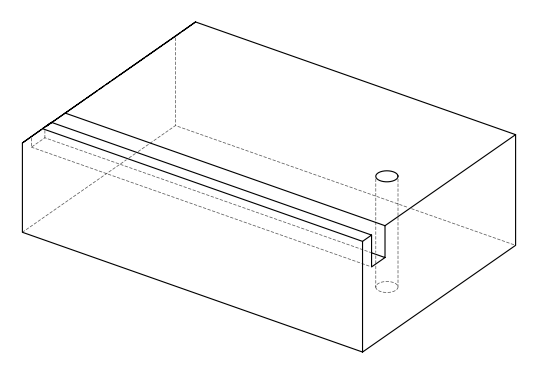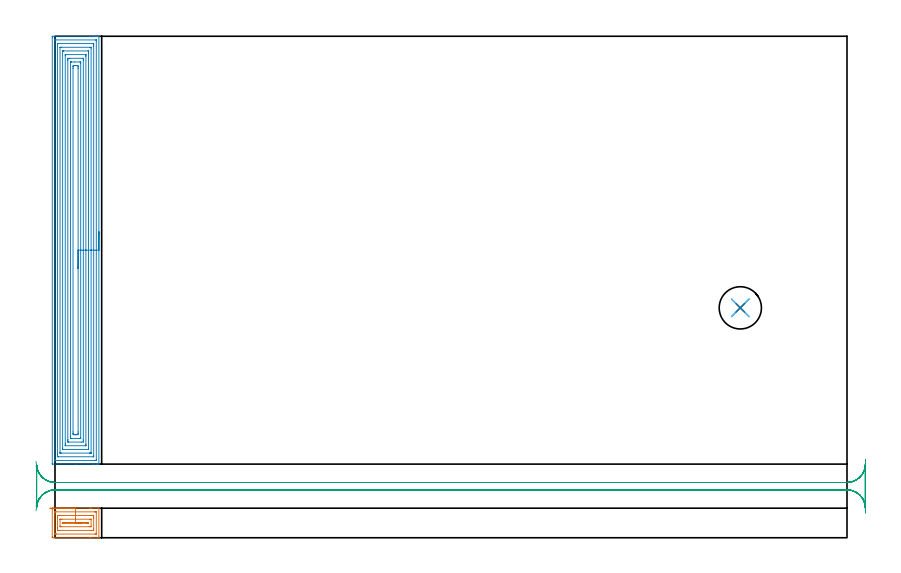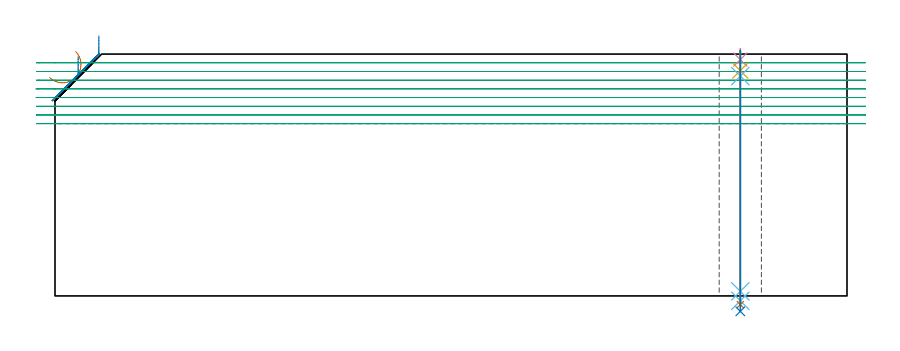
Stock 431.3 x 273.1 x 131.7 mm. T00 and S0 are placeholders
(PLAN: 8 operations, 6 tool changes, 36 min)
(1 AREA_MILL | FG_CHAMFER_SURFACE | UGT0205_001 | 1.6 min | 7880 mm3)
(2 AREA_MILL_1 | FG_CHAMFER_SURFACE_1 | UGT0205_001 | 17.24 min | 77848 mm3)
(3 MILL_RECTANGULAR_SLOT | SLOT_RECTANGULAR | UGT0201_094 | Follow Part, ap 5, ae 75% | 15.34 min | 386933 mm3)
(4 SPOT_DRILL | STEP1HOLE | NXT0321_9005460120000 | 0.05 min | 181 mm3)
(5 DRILL_BLIND_HOLE_INTO_CENTER | STEP1HOLE | NXT0301_125 | 0.05 min | 174 mm3)
(6 GUN_DRILL_THROUGH_HOLE | STEP1HOLE | UGT0307_001 | 0.59 min | 2374 mm3)
(7 SPADE_DRILL_TO_ENLARGE_THROUGH_HOLE | STEP1HOLE | UGT0306_005 | 0.56 min | 18963 mm3)
(8 DRILL_TO_ENLARGE_THROUGH_HOLE | STEP1HOLE | UGT0301_055 | 0.57 min | 32961 mm3)
(TOOL UGT0205_001 | Chamfer Mill 20 x 3 x 45 deg. | D20 FL50 Z2)
(TOOL UGT0201_094 | End mill 20 mm | D20 FL38 Z4)
(TOOL NXT0321_9005460120000 | NC Spot Drill, 142deg, 12mm, Carbide, Uncoated | D12 PA142 FL30 Z2)
(TOOL NXT0301_125 | Carbide Drill 6mm [861.1-0600-018A1-GP GC34] | D6 PA150 FL18.7 Z2)
(TOOL UGT0307_001 | Gun Drill 5 mm | D5 PA130 FL24 Z1)
(TOOL UGT0306_005 | Spade Drill 14.5mm | D14.5 PA132 FL10 Z2)
(TOOL UGT0301_055 | Twist Drill 23 mm | D23 PA118 FL155 Z2)
(OP 1 AREA_MILL)
G17 G21 G94 G90
T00 M6
G54
G17 G0 G90 X-2.942 Y16.1 S1061 M3
G43 Z141.7 H0
Z118.996
G94 G1 X-2.299 Z118.407 F250.
X-1.607 Z117.876
X-0.871 Z117.407
X-0.097 Z117.004
X0.709 Z116.67
X1.541 Z116.408
X2.392 Z116.219
X3.257 Z116.105
X4.129 Z116.067
X5.001 Z116.105
X5.865 Z116.219
X6.717 Z116.408
X7.549 Z116.67
X8.355 Z117.004
X9.129 Z117.407
X9.865 Z117.876
X10.557 Z118.407
X11.2 Z118.996
X18.8 Z126.594
X19.544 Z127.343
X19.668 Z127.466
X23.689 Z131.488
X23.872 Y16.094 Z131.666
X23.896 Y16.09 Z131.69
X23.9 Y16.026 Z131.7
Y0.074
X23.896 Y0.01 Z131.69
X23.872 Y0.006 Z131.666
X23.689 Y0. Z131.487
X19.544 Z127.342
X18.8 Z126.594
X-1.101 Z106.695
X-1.244 Y0.002 Z106.552
X-1.491 Y0.01 Z106.305
X-1.499 Y0.254 Z106.299
X-1.5 Y0.518 Z106.3
Y15.582
X-1.496 Y15.849 Z106.302
X-1.491 Y16.09 Z106.305
X-1.243 Y16.1 Z106.553
X11.2 Z118.996
X11.199 Y15.582 Z118.999
X11.2 Y14.1 Z119.
X21.483 Z129.283
X22.086 Y14.098 Z129.886
X22.377 Y14.093 Z130.177
X22.468 Y14.09 Z130.268
X22.479 Y13.917 Z130.279
X22.483 Y13.81 Z130.283
X22.485 Y13.703 Z130.285
Y2.29
Y2.183
X22.481 Y2.074 Z130.281
X22.479 Y2.012 Z130.279
X22.449 Y2.008 Z130.249
X22.377 Y2.005 Z130.177
X21.775 Y2. Z129.575
X0.917 Z108.717
X0.314 Y2.002 Z108.114
X0.023 Y2.007 Z107.823
X-0.068 Y2.01 Z107.732
X-0.079 Y2.183 Z107.721
X-0.083 Y2.29 Z107.717
X-0.085 Y2.397 Z107.715
X-0.086 Y12.924 Z107.714
X-0.085 Y13.81 Z107.715
Y13.917
X-0.081 Y14.026 Z107.719
X-0.079 Y14.089 Z107.721
X-0.049 Y14.092 Z107.751
X0.023 Y14.095 Z107.823
X0.625 Y14.1 Z108.425
X11.2 Z119.
Y12.1
X19.694 Z127.494
X20.528 Y12.097 Z128.328
X20.589 Y12.092 Z128.389
X21.064 Y12.038 Z128.864
X21.069 Y11.562 Z128.869
X21.071 Y11.152 Z128.871
Y10.673
Y4.948
X21.068 Y4.473 Z128.868
X21.064 Y4.062 Z128.864
X20.646 Y4.005 Z128.446
X20.589 Y4.003 Z128.389
X19.757 Y4. Z127.557
X2.706 Z110.506
X1.872 Y4.003 Z109.672
X1.812 Y4.008 Z109.612
X1.336 Y4.062 Z109.136
X1.331 Y4.538 Z109.131
X1.329 Y4.948 Z109.129
Y5.427
Y11.152
X1.332 Y11.627 Z109.132
X1.336 Y12.038 Z109.136
X1.754 Y12.095 Z109.554
X1.812 Y12.097 Z109.612
X2.643 Y12.1 Z110.443
X11.2 Z119.
Y10.1
X18.968 Z126.768
X19.57 Y10.093 Z127.37
X19.64 Y10.09 Z127.44
X19.651 Y10.084 Z127.451
X19.653 Y10.065 Z127.453
X19.655 Y10.016 Z127.455
X19.657 Y9.816 Z127.457
Y6.296
X19.655 Y6.084 Z127.455
X19.653 Y6.032 Z127.453
X19.651 Y6.013 Z127.451
X19.63 Y6.01 Z127.43
X19.524 Y6.003 Z127.324
X18.8 Y6. Z126.6
X18.633 Z126.433
X3.433 Z111.233
X2.83 Y6.007 Z110.63
X2.76 Y6.01 Z110.56
X2.749 Y6.016 Z110.549
X2.747 Y6.035 Z110.547
X2.745 Y6.084 Z110.545
X2.743 Y6.284 Z110.543
Y9.804
X2.745 Y10.016 Z110.545
X2.747 Y10.068 Z110.547
X2.749 Y10.087 Z110.549
X2.77 Y10.09 Z110.57
X2.876 Y10.097 Z110.676
X3.6 Y10.1 Z111.4
X3.767 Z111.567
X11.2 Z119.
Y8.1
X17.409 Z125.209
X17.509 Y8.098 Z125.309
X17.906 Y8.09 Z125.706
X18.236 Y8.041 Z126.036
Y8.019
X18.224 Y8.01 Z126.024
X18.158 Y8.005 Z125.958
X18.057 Y8.001 Z125.857
X18.007 Y8. Z125.807
X4.991 Y8.001 Z112.791
X4.595 Y8.006 Z112.395
X4.494 Y8.01 Z112.294
X4.164 Y8.059 Z111.964
Y8.081
X4.177 Y8.09 Z111.977
X4.242 Y8.095 Z112.042
X4.343 Y8.099 Z112.143
X4.393 Y8.1 Z112.193
X11.2 Z119.
X11.789 Z119.643
X12.32 Z120.335
X12.789 Z121.071
X13.192 Z121.845
X13.526 Z122.651
X13.788 Z123.483
X13.977 Z124.335
X14.091 Z125.2
X14.129 Z126.071
X14.091 Z126.943
X13.977 Z127.808
X13.788 Z128.659
X13.526 Z129.491
X13.192 Z130.297
X12.789 Z131.071
X12.32 Z131.807
X11.789 Z132.499
X11.2 Z133.142
G0 Z141.7
M5
M2
(OP 2 AREA_MILL_1)
G17 G21 G94 G90
T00 M6
G54
G17 G0 G90 X23.9 Y166.6 S1061 M3
G43 Z141.7 H0
G94 G1 Y166.562 Z140.828 F250.
Y166.448 Z139.963
Y166.259 Z139.112
Y165.997 Z138.28
Y165.663 Z137.474
Y165.26 Z136.7
Y164.791 Z135.964
Y164.26 Z135.272
Y163.671 Z134.629
Y163.028 Z134.039
Y162.336 Z133.508
Y161.6 Z133.04
Y160.826 Z132.637
Y160.02 Z132.303
Y159.188 Z132.041
Y158.336 Z131.852
Y157.472 Z131.738
Y156.6 Z131.7
Y40.248
X23.897 Y40.11 Z131.688
X23.842 Y40.106 Z131.634
X23.483 Y40.1 Z131.283
X22.969 Z130.768
X22.377 Z130.172
X21.187 Z128.984
X20.589 Z128.382
X11.367 Z119.164
X-1.171 Y40.101 Z106.626
X-1.492 Y40.11 Z106.306
X-1.499 Y40.428 Z106.299
Y40.456
X-1.5 Y272.507 Z106.3
X-1.497 Y272.774 Z106.302
X-1.491 Y273.09 Z106.306
X-1.17 Y273.1 Z106.627
X19.099 Z126.895
X20.589 Z128.382
X21.187 Z128.984
X21.483 Z129.279
X22.081 Z129.877
X22.377 Z130.172
X22.969 Z130.768
X23.484 Z131.283
X23.842 Y273.093 Z131.634
X23.905 Y273.09 Z131.695
X23.9 Y272.956 Z131.7
Y156.6
X22.486 Z130.286
X22.485 Y42.477 Z130.285
X22.484 Y42.37 Z130.284
X22.479 Y42.26 Z130.279
X22.465 Y42.11 Z130.265
X22.377 Y42.107 Z130.177
X21.859 Y42.101 Z129.659
X0.023 Z107.823
X-0.031 Y42.102 Z107.769
X-0.063 Y42.106 Z107.737
X-0.076 Y42.109 Z107.724
X-0.079 Y42.151 Z107.721
X-0.084 Y42.368 Z107.716
X-0.086 Y42.477 Z107.714
Y42.585
X-0.085 Y270.723 Z107.715
X-0.084 Y270.83 Z107.716
X-0.079 Y270.94 Z107.721
X-0.065 Y271.09 Z107.735
X0.023 Y271.093 Z107.823
X0.541 Y271.099 Z108.341
X22.377 Z130.177
X22.431 Y271.098 Z130.231
X22.463 Y271.094 Z130.263
X22.476 Y271.091 Z130.276
X22.479 Y271.048 Z130.279
X22.484 Y270.832 Z130.284
X22.485 Y270.723 Z130.285
X22.486 Y270.615 Z130.286
Y156.6
X21.072 Z128.872
X21.071 Y44.67 Z128.871
X21.069 Y44.26 Z128.869
X21.067 Y44.14 Z128.867
X21.065 Y44.118 Z128.865
X21.015 Y44.11 Z128.815
X20.909 Y44.104 Z128.709
X20.748 Y44.1 Z128.548
X1.812 Y44.101 Z109.612
X1.651 Y44.103 Z109.451
X1.338 Y44.11 Z109.138
X1.335 Y44.26 Z109.135
X1.33 Y44.74 Z109.13
X1.329 Y45.151 Z109.129
X1.328 Y45.633 Z109.128
X1.329 Y268.53 Z109.129
X1.331 Y268.94 Z109.131
X1.333 Y269.06 Z109.133
X1.335 Y269.082 Z109.135
X1.385 Y269.09 Z109.185
X1.491 Y269.096 Z109.291
X1.652 Y269.1 Z109.452
X20.589 Y269.099 Z128.389
X20.749 Y269.097 Z128.549
X21.062 Y269.09 Z128.862
X21.065 Y268.94 Z128.865
X21.07 Y268.46 Z128.87
X21.071 Y268.049 Z128.871
X21.072 Y267.567 Z128.872
Y156.6
X19.657 Z127.457
Y46.294
X19.656 Y46.187 Z127.456
X19.653 Y46.134 Z127.453
X19.651 Y46.115 Z127.451
X19.63 Y46.108 Z127.43
X18.8 Y46.1 Z126.6
X18.743 Z126.543
X3.542 Z111.342
X2.762 Y46.11 Z110.562
X2.749 Y46.115 Z110.549
X2.747 Y46.133 Z110.547
X2.744 Y46.184 Z110.544
X2.743 Y46.286 Z110.543
Y46.49
Y266.907
X2.744 Y267.013 Z110.544
X2.747 Y267.066 Z110.547
X2.749 Y267.085 Z110.549
X2.77 Y267.092 Z110.57
X3.6 Y267.1 Z111.4
X3.657 Z111.457
X18.858 Z126.658
X19.638 Y267.09 Z127.438
X19.651 Y267.085 Z127.451
X19.653 Y267.066 Z127.453
X19.656 Y267.016 Z127.456
X19.657 Y266.914 Z127.457
Y266.71
Y156.6
X18.243 Z126.043
Y48.382
X18.242 Y48.27 Z126.042
X18.239 Y48.18 Z126.039
X18.236 Y48.123 Z126.036
X18.231 Y48.109 Z126.031
X18.215 Y48.108 Z126.015
X17.906 Y48.102 Z125.706
X17.631 Y48.1 Z125.431
X4.494 Y48.101 Z112.294
X4.216 Y48.104 Z112.016
X4.176 Y48.11 Z111.976
X4.164 Y48.121 Z111.964
X4.162 Y48.158 Z111.962
X4.158 Y48.718 Z111.958
X4.157 Y49.054 Z111.957
Y264.818
X4.158 Y264.93 Z111.958
X4.161 Y265.02 Z111.961
X4.164 Y265.077 Z111.964
X4.169 Y265.091 Z111.969
X4.185 Y265.092 Z111.985
X4.494 Y265.098 Z112.294
X4.769 Y265.1 Z112.569
X17.906 Y265.099 Z125.706
X18.184 Y265.096 Z125.984
X18.224 Y265.09 Z126.024
X18.236 Y265.079 Z126.036
X18.238 Y265.043 Z126.038
X18.242 Y264.482 Z126.042
X18.243 Y264.146 Z126.043
Y156.6
X16.829 Z124.629
X16.828 Y50.684 Z124.628
X16.827 Y50.501 Z124.627
X16.823 Y50.147 Z124.623
X16.822 Y50.112 Z124.622
X16.761 Y50.107 Z124.561
X16.654 Y50.103 Z124.454
X16.519 Y50.1 Z124.319
X5.789 Y50.101 Z113.589
X5.628 Y50.107 Z113.428
X5.597 Y50.11 Z113.397
X5.578 Y50.117 Z113.378
X5.576 Y50.152 Z113.376
X5.573 Y50.317 Z113.373
X5.572 Y50.501 Z113.372
X5.571 Y51.21 Z113.371
Y262.516
X5.573 Y262.699 Z113.373
X5.577 Y263.053 Z113.377
X5.578 Y263.088 Z113.378
X5.639 Y263.092 Z113.439
X5.746 Y263.097 Z113.546
X5.881 Y263.099 Z113.681
X16.611 Z124.411
X16.772 Y263.093 Z124.572
X16.803 Y263.09 Z124.603
X16.822 Y263.082 Z124.622
X16.824 Y263.048 Z124.624
X16.827 Y262.883 Z124.627
X16.828 Y262.699 Z124.628
X16.829 Y261.99 Z124.629
Y156.6
X15.415 Z123.215
X15.414 Y53.176 Z123.214
X15.413 Y52.986 Z123.213
X15.408 Y52.284 Z123.208
X15.401 Y52.107 Z123.201
X14.33 Y52.1 Z122.13
X7.36 Y52.101 Z115.16
X7.176 Y52.105 Z114.976
X6.999 Y52.11 Z114.799
X6.992 Y52.284 Z114.792
X6.989 Y52.471 Z114.789
X6.986 Y53.176 Z114.786
X6.985 Y53.366 Z114.785
X6.986 Y260.024 Z114.786
Y260.214
X6.992 Y260.916 Z114.792
X6.999 Y261.093 Z114.799
X8.071 Y261.1 Z115.871
X15.04 Y261.099 Z122.84
X15.224 Y261.095 Z123.024
X15.401 Y261.09 Z123.201
X15.408 Y260.916 Z123.208
X15.411 Y260.729 Z123.211
X15.414 Y260.024 Z123.214
X15.415 Y259.834 Z123.215
Y156.6
X14. Z121.8
Y54.396
X13.998 Y54.208 Z121.798
X13.996 Y54.14 Z121.796
X13.994 Y54.11 Z121.794
X13.973 Y54.108 Z121.773
X13.866 Y54.104 Z121.666
X13.435 Y54.1 Z121.235
X13.402 Z121.202
X11.614 Z119.414
X8.932 Z116.732
X8.534 Y54.107 Z116.334
X8.436 Y54.11 Z116.236
X8.406 Y54.122 Z116.206
X8.404 Y54.153 Z116.204
X8.402 Y54.232 Z116.202
X8.4 Y54.63 Z116.2
Y54.959
Y258.804
X8.402 Y258.992 Z116.202
X8.404 Y259.06 Z116.204
X8.406 Y259.09 Z116.206
X8.427 Y259.092 Z116.227
X8.534 Y259.096 Z116.334
X8.965 Y259.1 Z116.765
X8.998 Z116.798
X10.786 Z118.586
X13.468 Z121.268
X13.866 Y259.093 Z121.666
X13.964 Y259.09 Z121.764
X13.994 Y259.078 Z121.794
X13.996 Y259.047 Z121.796
X13.998 Y258.968 Z121.798
X14. Y258.57 Z121.8
Y258.241
Y156.6
X12.586 Z120.386
Y57.634
X12.585 Y56.742 Z120.385
X12.583 Y56.7 Z120.383
X12.541 Y56.11 Z120.341
X12.288 Y56.103 Z120.088
X11.647 Y56.1 Z119.447
X11.397 Z119.197
X10.753 Z118.553
X10.501 Y56.101 Z118.301
X9.859 Y56.11 Z117.659
X9.817 Y56.742 Z117.617
X9.815 Y56.785 Z117.615
X9.814 Y57.634 Z117.614
Y255.566
X9.815 Y256.458 Z117.615
X9.817 Y256.5 Z117.617
X9.859 Y257.09 Z117.659
X10.112 Y257.097 Z117.912
X10.753 Y257.099 Z118.553
X11.003 Y257.1 Z118.803
X11.647 Y257.099 Z119.447
X11.899 Z119.699
X12.541 Y257.09 Z120.341
X12.583 Y256.458 Z120.383
X12.585 Y256.415 Z120.385
X12.586 Y255.566 Z120.386
Y156.6
Y155.728 Z120.424
Y154.863 Z120.538
Y154.012 Z120.727
Y153.18 Z120.989
Y152.374 Z121.323
Y151.6 Z121.726
Y150.864 Z122.195
Y150.172 Z122.726
Y149.529 Z123.315
Y148.94 Z123.958
Y148.408 Z124.65
Y147.94 Z125.386
Y147.537 Z126.16
Y147.203 Z126.966
Y146.941 Z127.798
Y146.752 Z128.65
Y146.638 Z129.515
Y146.6 Z130.386
G0 Z141.7
M5
M2
(OP 3 MILL_RECTANGULAR_SLOT)
G17 G21 G94 G90
T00 M6
G54
G17 G0 G90 X-10.16 Y18.502 S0 M3
G43 Z141.7 H0
Z126.962
G94 G1 X-8.66 Y21.1 F250.
G2 X0. Y26.1 R10. F500.
G1 X431.3
G2 X441.29 Y16.547 R10.
G1 Y39.653
G2 X431.3 Y30.1 R10.
G1 X0.
G2 X-8.66 Y35.1 R10.
G1 X-10.16 Y37.698 F250.
G0 Y18.502 Z122.225
G1 X-8.66 Y21.1
G2 X0. Y26.1 R10. F500.
G1 X431.3
G2 X441.29 Y16.547 R10.
G1 X441.3
Y39.653
X441.29
G2 X431.3 Y30.1 R10.
G1 X0.
G2 X-8.66 Y35.1 R10.
G1 X-10.16 Y37.698 F250.
G0 Y18.502 Z117.487
G1 X-8.66 Y21.1
G2 X0. Y26.1 R10. F500.
G1 X431.3
G2 X441.29 Y16.547 R10.
G1 X441.3
Y39.653
X441.29
G2 X431.3 Y30.1 R10.
G1 X0.
G2 X-8.66 Y35.1 R10.
G1 X-10.16 Y37.698 F250.
G0 X-10.376 Y17.255 Z112.75
G1 X-9.202 Y20.015
G2 X0. Y26.1 R10. F500.
G1 X431.3
G2 X441.29 Y16.547 R10.
G1 X441.3
Y39.653
X441.29
G2 X431.3 Y30.1 R10.
G1 X0.
G2 X-9.202 Y36.185 R10.
G1 X-10.376 Y38.945 F250.
G0 X-10.344 Y14.688 Z108.012
G1 X-9.879 Y17.652
G2 X0. Y26.1 R10. F500.
G1 X431.3
G2 X441.29 Y16.547 R10.
G1 X441.3
Y39.653
X441.29
G2 X431.3 Y30.1 R10.
G1 X0.
G2 X-9.883 Y38.574 R10.
G1 X-10.341 Y41.539 F250.
G0 Z141.7
X441.424 Y42.65
Z103.275
G1 X441.29 Y39.653
G2 X431.3 Y30.1 R10. F500.
G1 X0.
G2 X-9.99 Y39.653 R10.
G1 X-10.
Y16.547
X-9.99
G2 X0. Y26.1 R10.
G1 X431.3
G2 X441.29 Y16.547 R10.
G1 X441.424 Y13.55 F250.
G0 Y42.65 Z98.537
G1 X441.29 Y39.653
G2 X431.3 Y30.1 R10. F500.
G1 X0.
G2 X-9.99 Y39.653 R10.
G1 X-10.
Y16.547
X-9.99
G2 X0. Y26.1 R10.
G1 X431.3
G2 X441.29 Y16.547 R10.
G1 X441.424 Y13.55 F250.
G0 Y42.65 Z93.8
G1 X441.29 Y39.653
G2 X431.3 Y30.1 R10. F500.
G1 X0.
G2 X-9.99 Y39.653 R10.
G1 X-10.
Y16.547
X-9.99
G2 X0. Y26.1 R10.
G1 X431.3
G2 X441.29 Y16.547 R10.
G1 X441.424 Y13.55 F250.
G0 Z141.7
M5
M2
(OP 4 SPOT_DRILL)
G17 G21 G94 G90
T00 M6
G54
G17 G0 G90 X373.2 Y125.2 S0 M3
G43 Z141.7 H0
G94 G81 G98 Z128.7 F250. R134.7
G80
M5
M2
(OP 5 DRILL_BLIND_HOLE_INTO_CENTER)
G17 G21 G94 G90
T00 M6
G54
G17 G0 G90 X373.2 Y125.2 S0 M3
G43 Z141.7 H1
G94 G81 G98 Z122.7 F250. R133.7
G80
M5
M2
(OP 6 GUN_DRILL_THROUGH_HOLE)
G17 G21 G94 G90
T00 M6
G54
G17 G0 G90 X373.2 Y125.2 M8
G43 Z141.7 H0
Z128.89
S716 M3
G94 G1 Z119.704 F125. M26
G4 X.084
Z2.5 F250.
G4 X.084
Z-2.666 F125.
G4 X.084
M5
M9
G0 Z128.89
Z141.7
M2
(OP 7 SPADE_DRILL_TO_ENLARGE_THROUGH_HOLE)
G17 G21 G94 G90
T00 M6
G54
G17 G0 G90 X373.2 Y125.2 S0 M3
G43 Z141.7 H0
G94 G73 G98 Z-4.728 F250. Q13.643 R133.7
G80
M5
M2
(OP 8 DRILL_TO_ENLARGE_THROUGH_HOLE)
G17 G21 G94 G90
T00 M6
G54
G17 G0 G90 X373.2 Y125.2 S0 M3
G43 Z141.7 H0
G94 G73 G98 Z-8.41 F250. Q20.016 R133.7
G80
M5
M2
